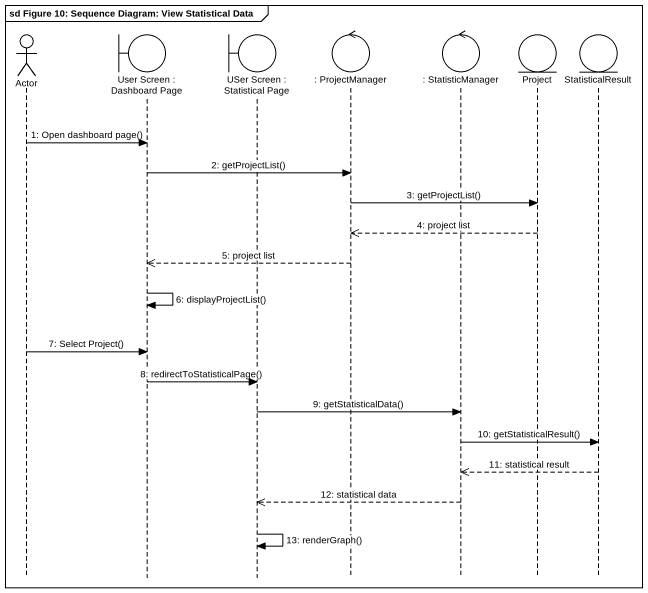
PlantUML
@startuml
mainframe sd Figure 10: Sequence Diagram: View Statistical Data
hide footbox
actor "Actor" as Actor_
boundary "User Screen : Dashboard Page" as User_Screen_Dashboard_Page
boundary "USer Screen : Statistical Page" as USer_Screen_Statistical_Page
control ": ProjectManager" as ProjectManager
control ": StatisticManager" as StatisticManager
entity Project
entity StatisticalResult

Actor_ -> User_Screen_Dashboard_Page : 1: Open dashboard page()
User_Screen_Dashboard_Page -> ProjectManager : 2: getProjectList()
ProjectManager -> Project : 3: getProjectList()
Project -->> ProjectManager : 4: project list
ProjectManager -->> User_Screen_Dashboard_Page : 5: project list
User_Screen_Dashboard_Page -> User_Screen_Dashboard_Page : 6: displayProjectList()
Actor_ -> User_Screen_Dashboard_Page : 7: Select Project()
User_Screen_Dashboard_Page -> USer_Screen_Statistical_Page : 8: redirectToStatisticalPage()
USer_Screen_Statistical_Page -> StatisticManager : 9: getStatisticalData()
StatisticManager -> StatisticalResult : 10: getStatisticalResult()
StatisticalResult -->> StatisticManager : 11: statistical result
StatisticManager -->> USer_Screen_Statistical_Page : 12: statistical data
USer_Screen_Statistical_Page -> USer_Screen_Statistical_Page : 13: renderGraph()
@enduml
